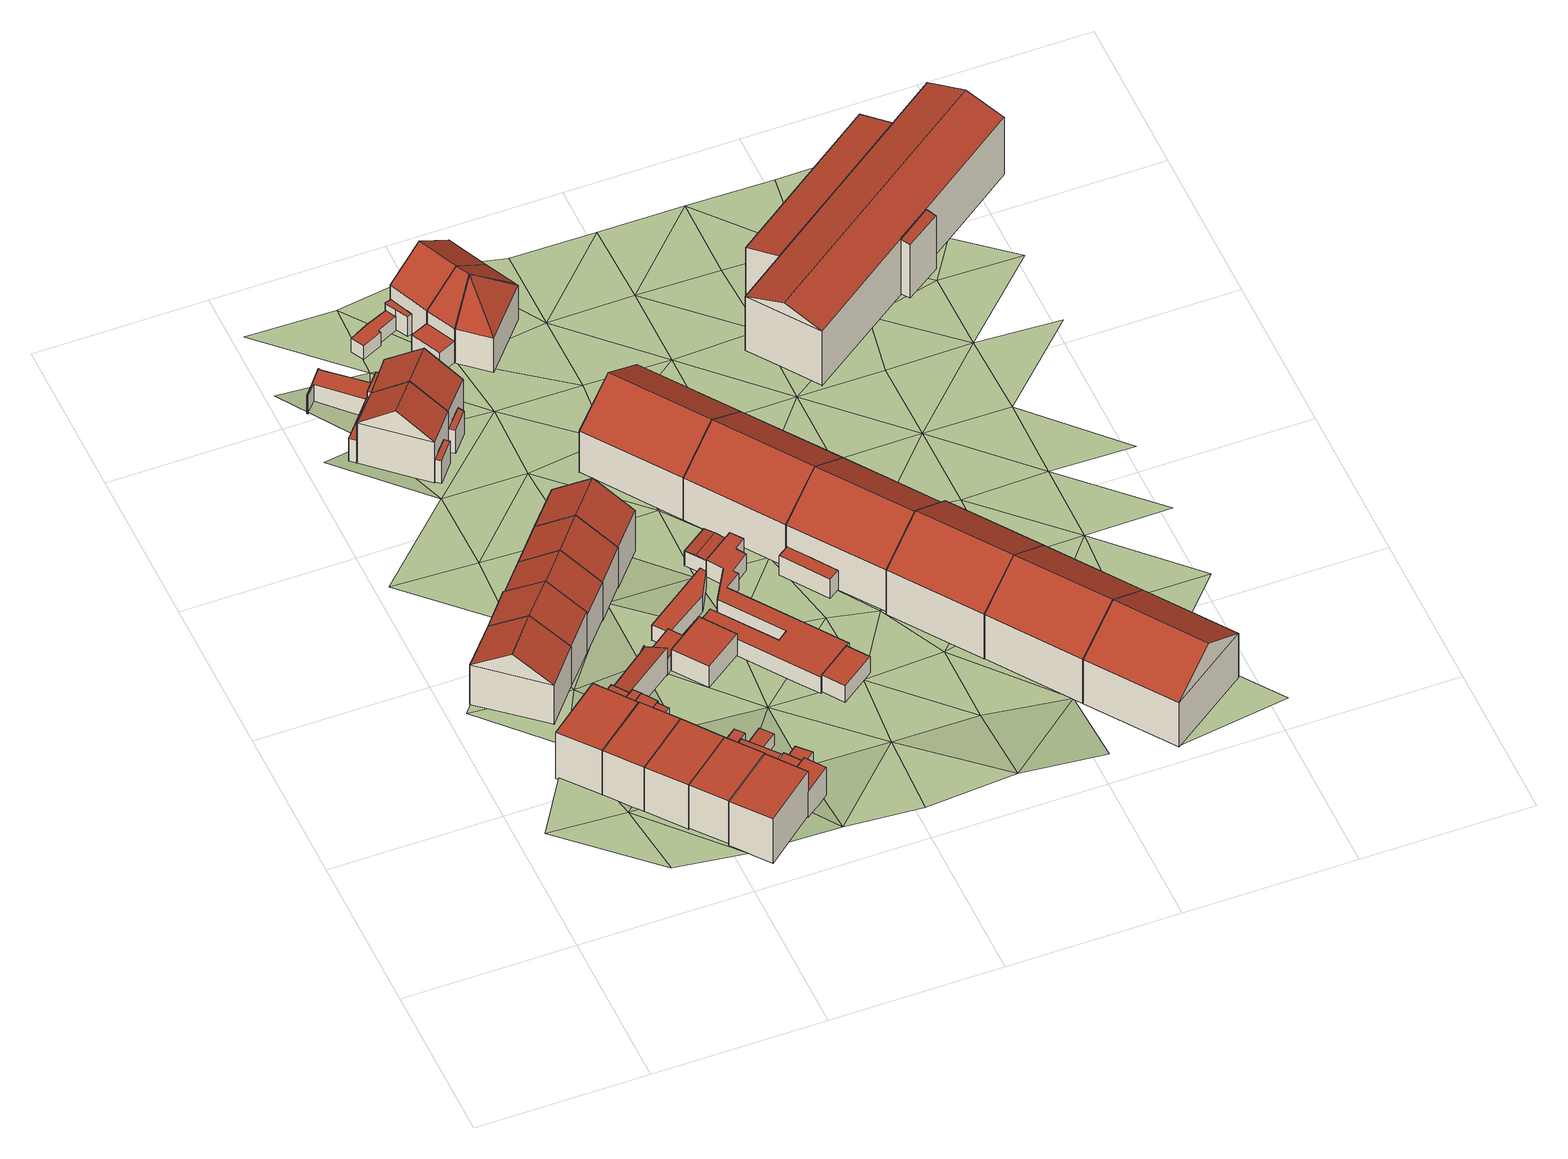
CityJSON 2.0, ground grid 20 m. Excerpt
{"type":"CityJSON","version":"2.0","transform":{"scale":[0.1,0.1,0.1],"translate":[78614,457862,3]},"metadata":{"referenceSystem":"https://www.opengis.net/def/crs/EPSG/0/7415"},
"CityObjects":{
"building1":{"type":"Building","attributes":{"roofType":"1030","RelativeEavesHeight":5.92,"RelativeRidgeHeight":9.2,"AbsoluteEavesHeight":12.06,"AbsoluteRidgeHeight":15.34,"validity":"0"},"geometry":[{"type":"Solid","lod":"2","boundaries":[[[[0,1,2,3]],[[1,4,5,2]],[[4,6,7,5]],[[6,0,3,7]],[[4,1,8]],[[0,6,9]],[[1,0,9,8]],[[6,4,8,9]],[[3,2,5,7]]]],"semantics":{"surfaces":[{"type":"WallSurface"},{"type":"RoofSurface","Direction":310.96,"Slope":54.62},{"type":"RoofSurface","Direction":130.84,"Slope":54.62},{"type":"GroundSurface"}],"values":[[0,0,0,0,0,0,1,2,3]]}}]},
"building2":{"type":"Building","attributes":{"validity":"0"},"children":["building2-1","building2-2"]},
"building2-1":{"type":"BuildingPart","attributes":{"roofType":"1000","RelativeEavesHeight":3.78,"RelativeRidgeHeight":3.78,"AbsoluteEavesHeight":9.48,"AbsoluteRidgeHeight":9.48,"validity":"0"},"parents":["building2"],"geometry":[{"type":"Solid","lod":"2","boundaries":[[[[10,11,12,13]],[[11,14,15,12]],[[14,16,17,15]],[[16,18,19,17]],[[18,10,13,19]],[[18,16,14,11,10]],[[13,12,15,17,19]]]],"semantics":{"surfaces":[{"type":"WallSurface"},{"type":"RoofSurface","Direction":0,"Slope":90},{"type":"GroundSurface"}],"values":[[0,0,0,0,0,1,2]]}}]},
"building2-2":{"type":"BuildingPart","attributes":{"roofType":"1000","RelativeEavesHeight":7.04,"RelativeRidgeHeight":7.04,"AbsoluteEavesHeight":13.1,"AbsoluteRidgeHeight":13.1,"validity":"0"},"parents":["building2"],"geometry":[{"type":"Solid","lod":"2","boundaries":[[[[20,21,22,23]],[[21,24,25,22]],[[24,26,27,25]],[[26,20,23,27]],[[26,24,21,20]],[[23,22,25,27]]]],"semantics":{"surfaces":[{"type":"WallSurface"},{"type":"RoofSurface","Direction":0,"Slope":90},{"type":"GroundSurface"}],"values":[[0,0,0,0,1,2]]}}]},
"building3":{"type":"Building","attributes":{"validity":"0"},"children":["building3-1","building3-2","building3-3","building3-4","building3-5","building3-6"]},
"building3-1":{"type":"BuildingPart","attributes":{"roofType":"1010","RelativeEavesHeight":3.67,"RelativeRidgeHeight":4.02,"AbsoluteEavesHeight":9.12,"AbsoluteRidgeHeight":9.48,"validity":"0"},"parents":["building3"],"geometry":[{"type":"Solid","lod":"2","boundaries":[[[[28,29,30,31]],[[29,32,33,30]],[[32,34,35,33]],[[34,28,31,35]],[[34,32,29,28]],[[31,30,33,35]]]],"semantics":{"surfaces":[{"type":"WallSurface"},{"type":"RoofSurface","Direction":323.45,"Slope":73.18},{"type":"GroundSurface"}],"values":[[0,0,0,0,1,2]]}}]},
"building3-2":{"type":"BuildingPart","attributes":{"roofType":"1000","RelativeEavesHeight":3.49,"RelativeRidgeHeight":3.49,"AbsoluteEavesHeight":9.48,"AbsoluteRidgeHeight":9.48,"validity":"0"},"parents":["building3"],"geometry":[{"type":"Solid","lod":"2","boundaries":[[[[32,36,37,38]],[[36,39,40,37]],[[39,41,42,40]],[[41,32,38,42]],[[41,39,36,32]],[[38,37,40,42]]]],"semantics":{"surfaces":[{"type":"WallSurface"},{"type":"RoofSurface","Direction":0,"Slope":90},{"type":"GroundSurface"}],"values":[[0,0,0,0,1,2]]}}]},
"building3-3":{"type":"BuildingPart","attributes":{"roofType":"1000","RelativeEavesHeight":7.04,"RelativeRidgeHeight":7.04,"AbsoluteEavesHeight":13.1,"AbsoluteRidgeHeight":13.1,"validity":"0"},"parents":["building3"],"geometry":[{"type":"Solid","lod":"2","boundaries":[[[[24,43,44,25]],[[43,45,46,44]],[[45,47,48,46]],[[47,24,25,48]],[[47,45,43,24]],[[25,44,46,48]]]],"semantics":{"surfaces":[{"type":"WallSurface"},{"type":"RoofSurface","Direction":0,"Slope":90},{"type":"GroundSurface"}],"values":[[0,0,0,0,1,2]]}}]},
"building3-4":{"type":"BuildingPart","attributes":{"roofType":"1000","RelativeEavesHeight":3.71,"RelativeRidgeHeight":3.71,"AbsoluteEavesHeight":9.48,"AbsoluteRidgeHeight":9.48,"validity":"0"},"parents":["building3"],"geometry":[{"type":"Solid","lod":"2","boundaries":[[[[49,50,51,52]],[[50,11,53,51]],[[11,54,55,53]],[[54,49,52,55]],[[54,11,50,49]],[[52,51,53,55]]]],"semantics":{"surfaces":[{"type":"WallSurface"},{"type":"RoofSurface","Direction":0,"Slope":90},{"type":"GroundSurface"}],"values":[[0,0,0,0,1,2]]}}]},
"building3-5":{"type":"BuildingPart","attributes":{"roofType":"1000","RelativeEavesHeight":3.58,"RelativeRidgeHeight":3.58,"AbsoluteEavesHeight":9.48,"AbsoluteRidgeHeight":9.48,"validity":"0"},"parents":["building3"],"geometry":[{"type":"Solid","lod":"2","boundaries":[[[[56,36,57,58]],[[36,59,60,57]],[[59,50,61,60]],[[50,56,58,61]],[[50,59,36,56]],[[58,57,60,61]]]],"semantics":{"surfaces":[{"type":"WallSurface"},{"type":"RoofSurface","Direction":0,"Slope":90},{"type":"GroundSurface"}],"values":[[0,0,0,0,1,2]]}}]},
"building3-6":{"type":"BuildingPart","attributes":{"roofType":"1000","RelativeEavesHeight":3.28,"RelativeRidgeHeight":3.28,"AbsoluteEavesHeight":8.76,"AbsoluteRidgeHeight":8.76,"validity":"0"},"parents":["building3"],"geometry":[{"type":"Solid","lod":"2","boundaries":[[[[62,63,64,65]],[[63,28,31,64]],[[28,62,65,31]],[[28,63,62]],[[65,64,31]]]],"semantics":{"surfaces":[{"type":"WallSurface"},{"type":"RoofSurface","Direction":0,"Slope":90},{"type":"GroundSurface"}],"values":[[0,0,0,1,2]]}}]},
"building4":{"type":"Building","attributes":{"validity":"0"},"children":["building4-1","building4-2"]},
"building4-1":{"type":"BuildingPart","attributes":{"roofType":"1030","RelativeEavesHeight":6.13,"RelativeRidgeHeight":9.4,"AbsoluteEavesHeight":12.06,"AbsoluteRidgeHeight":15.34,"validity":"0"},"parents":["building4"],"geometry":[{"type":"Solid","lod":"2","boundaries":[[[[66,4,67,68]],[[4,1,69,67]],[[1,70,71,69]],[[70,66,68,71]],[[1,4,8]],[[66,70,72]],[[4,66,72,8]],[[70,1,8,72]],[[68,67,69,71]]]],"semantics":{"surfaces":[{"type":"WallSurface"},{"type":"RoofSurface","Direction":130.84,"Slope":54.55},{"type":"RoofSurface","Direction":310.96,"Slope":54.55},{"type":"GroundSurface"}],"values":[[0,0,0,0,0,0,1,2,3]]}}]},
"building4-2":{"type":"BuildingPart","attributes":{"roofType":"1000","RelativeEavesHeight":3.44,"RelativeRidgeHeight":3.44,"AbsoluteEavesHeight":9.38,"AbsoluteRidgeHeight":9.38,"validity":"0"},"parents":["building4"],"geometry":[{"type":"Solid","lod":"2","boundaries":[[[[73,74,75,76]],[[74,77,78,75]],[[77,79,71,78]],[[79,73,76,71]],[[79,77,74,73]],[[76,75,78,71]]]],"semantics":{"surfaces":[{"type":"WallSurface"},{"type":"RoofSurface","Direction":0,"Slope":90},{"type":"GroundSurface"}],"values":[[0,0,0,0,1,2]]}}]},
"building5":{"type":"Building","attributes":{"validity":"0"},"children":["building5-1","building5-2"]},
"building5-1":{"type":"BuildingPart","attributes":{"roofType":"1000","RelativeEavesHeight":3.41,"RelativeRidgeHeight":3.41,"AbsoluteEavesHeight":9.47,"AbsoluteRidgeHeight":9.47,"validity":"0"},"parents":["building5"],"geometry":[{"type":"Solid","lod":"2","boundaries":[[[[80,81,23,82]],[[81,83,84,23]],[[83,85,86,84]],[[85,87,88,86]],[[87,89,90,88]],[[89,91,92,90]],[[91,93,94,92]],[[93,80,82,94]],[[93,91,89,87,85,83,81,80]],[[82,23,84,86,88,90,92,94]]]],"semantics":{"surfaces":[{"type":"WallSurface"},{"type":"RoofSurface","Direction":351.2,"Slope":90},{"type":"GroundSurface"}],"values":[[0,0,0,0,0,0,0,0,1,2]]}}]},
"building5-2":{"type":"BuildingPart","attributes":{"roofType":"1000","RelativeEavesHeight":6.89,"RelativeRidgeHeight":6.89,"AbsoluteEavesHeight":13.11,"AbsoluteRidgeHeight":13.11,"validity":"0"},"parents":["building5"],"geometry":[{"type":"Solid","lod":"2","boundaries":[[[[95,96,97,98]],[[96,21,99,97]],[[21,20,100,99]],[[20,95,98,100]],[[20,21,96,95]],[[98,97,99,100]]]],"semantics":{"surfaces":[{"type":"WallSurface"},{"type":"RoofSurface","Direction":288.08,"Slope":90},{"type":"GroundSurface"}],"values":[[0,0,0,0,1,2]]}}]},
"building6":{"type":"Building","attributes":{"validity":"0"},"children":["building6-1","building6-2","building6-3","building6-4","building6-5"]},
"building6-1":{"type":"BuildingPart","attributes":{"roofType":"1000","RelativeEavesHeight":3.43,"RelativeRidgeHeight":3.43,"AbsoluteEavesHeight":9.47,"AbsoluteRidgeHeight":9.47,"validity":"0"},"parents":["building6"],"geometry":[{"type":"Solid","lod":"2","boundaries":[[[[101,80,102,103]],[[80,104,105,102]],[[104,106,107,105]],[[106,101,103,107]],[[106,104,80,101]],[[103,102,105,107]]]],"semantics":{"surfaces":[{"type":"WallSurface"},{"type":"RoofSurface","Direction":0,"Slope":90},{"type":"GroundSurface"}],"values":[[0,0,0,0,1,2]]}}]},
"building6-2":{"type":"BuildingPart","attributes":{"roofType":"1000","RelativeEavesHeight":1.42,"RelativeRidgeHeight":1.42,"AbsoluteEavesHeight":7.54,"AbsoluteRidgeHeight":7.54,"validity":"0"},"parents":["building6"],"geometry":[{"type":"Solid","lod":"2","boundaries":[[[[108,109,110,111]],[[109,112,113,110]],[[112,114,115,113]],[[114,108,111,115]],[[114,112,109,108]],[[111,110,113,115]]]],"semantics":{"surfaces":[{"type":"WallSurface"},{"type":"RoofSurface","Direction":0,"Slope":90},{"type":"GroundSurface"}],"values":[[0,0,0,0,1,2]]}}]},
"building6-3":{"type":"BuildingPart","attributes":{"roofType":"1000","RelativeEavesHeight":1.16,"RelativeRidgeHeight":1.16,"AbsoluteEavesHeight":6.93,"AbsoluteRidgeHeight":6.93,"validity":"0"},"parents":["building6"],"geometry":[{"type":"Solid","lod":"2","boundaries":[[[[116,117,118,119]],[[117,120,121,118]],[[120,122,123,121]],[[122,116,119,123]],[[122,120,117,116]],[[119,118,121,123]]]],"semantics":{"surfaces":[{"type":"WallSurface"},{"type":"RoofSurface","Direction":0,"Slope":90},{"type":"GroundSurface"}],"values":[[0,0,0,0,1,2]]}}]},
"building6-4":{"type":"BuildingPart","attributes":{"roofType":"1000","RelativeEavesHeight":1.81,"RelativeRidgeHeight":1.81,"AbsoluteEavesHeight":7.54,"AbsoluteRidgeHeight":7.54,"validity":"0"},"parents":["building6"],"geometry":[{"type":"Solid","lod":"2","boundaries":[[[[109,124,125,126]],[[124,127,128,125]],[[127,129,130,128]],[[129,109,126,130]],[[129,127,124,109]],[[126,125,128,130]]]],"semantics":{"surfaces":[{"type":"WallSurface"},{"type":"RoofSurface","Direction":0,"Slope":90},{"type":"GroundSurface"}],"values":[[0,0,0,0,1,2]]}}]},
"building6-5":{"type":"BuildingPart","attributes":{"roofType":"1000","RelativeEavesHeight":6.47,"RelativeRidgeHeight":6.47,"AbsoluteEavesHeight":13.1,"AbsoluteRidgeHeight":13.1,"validity":"0"},"parents":["building6"],"geometry":[{"type":"Solid","lod":"2","boundaries":[[[[131,132,133,134]],[[132,96,135,133]],[[96,95,136,135]],[[95,131,134,136]],[[95,96,132,131]],[[134,133,135,136]]]],"semantics":{"surfaces":[{"type":"WallSurface"},{"type":"RoofSurface","Direction":0,"Slope":90},{"type":"GroundSurface"}],"values":[[0,0,0,0,1,2]]}}]},
"building7":{"type":"Building","attributes":{"roofType":"1030","RelativeEavesHeight":5.63,"RelativeRidgeHeight":8.99,"AbsoluteEavesHeight":11.38,"AbsoluteRidgeHeight":14.74,"validity":"0"},"geometry":[{"type":"Solid","lod":"2","boundaries":[[[[137,138,139,140]],[[138,141,142,139]],[[141,143,144,142]],[[143,137,140,144]],[[141,138,145]],[[137,143,146]],[[138,137,146,145]],[[143,141,145,146]],[[140,139,142,144]]]],"semantics":{"surfaces":[{"type":"WallSurface"},{"type":"RoofSurface","Direction":130.85,"Slope":54.13},{"type":"RoofSurface","Direction":310.99,"Slope":54.13},{"type":"GroundSurface"}],"values":[[0,0,0,0,0,0,1,2,3]]}}]},
"building8":{"type":"Building","attributes":{"validity":"0"},"children":["building8-1","building8-2","building8-3","building8-4"]},
"building8-1":{"type":"BuildingPart","attributes":{"roofType":"1000","RelativeEavesHeight":2.49,"RelativeRidgeHeight":2.49,"AbsoluteEavesHeight":7.95,"AbsoluteRidgeHeight":7.95,"validity":"0"},"parents":["building8"],"geometry":[{"type":"Solid","lod":"2","boundaries":[[[[147,148,149,150]],[[148,151,152,149]],[[151,153,154,152]],[[153,147,150,154]],[[153,151,148,147]],[[150,149,152,154]]]],"semantics":{"surfaces":[{"type":"WallSurface"},{"type":"RoofSurface","Direction":0,"Slope":90},{"type":"GroundSurface"}],"values":[[0,0,0,0,1,2]]}}]},
"building8-2":{"type":"BuildingPart","attributes":{"roofType":"1000","RelativeEavesHeight":4.17,"RelativeRidgeHeight":4.17,"AbsoluteEavesHeight":9.9,"AbsoluteRidgeHeight":9.9,"validity":"0"},"parents":["building8"],"geometry":[{"type":"Solid","lod":"2","boundaries":[[[[155,156,157,158]],[[156,159,160,157]],[[159,161,162,160]],[[161,155,158,162]],[[161,159,156,155]],[[158,157,160,162]]]],"semantics":{"surfaces":[{"type":"WallSurface"},{"type":"RoofSurface","Direction":0,"Slope":90},{"type":"GroundSurface"}],"values":[[0,0,0,0,1,2]]}}]},
"building8-3":{"type":"BuildingPart","attributes":{"roofType":"1000","RelativeEavesHeight":6.68,"RelativeRidgeHeight":6.68,"AbsoluteEavesHeight":13,"AbsoluteRidgeHeight":13,"validity":"0"},"parents":["building8"],"geometry":[{"type":"Solid","lod":"2","boundaries":[[[[163,164,165,166]],[[164,167,168,165]],[[167,169,170,168]],[[169,163,166,170]],[[169,167,164,163]],[[166,165,168,170]]]],"semantics":{"surfaces":[{"type":"WallSurface"},{"type":"RoofSurface","Direction":0,"Slope":90},{"type":"GroundSurface"}],"values":[[0,0,0,0,1,2]]}}]},
"building8-4":{"type":"BuildingPart","attributes":{"roofType":"1000","RelativeEavesHeight":3.5,"RelativeRidgeHeight":3.5,"AbsoluteEavesHeight":9.3,"AbsoluteRidgeHeight":9.3,"validity":"0"},"parents":["building8"],"geometry":[{"type":"Solid","lod":"2","boundaries":[[[[171,172,173,174]],[[172,175,176,173]],[[175,177,178,176]],[[177,171,174,178]],[[177,175,172,171]],[[174,173,176,178]]]],"semantics":{"surfaces":[{"type":"WallSurface"},{"type":"RoofSurface","Direction":0,"Slope":90},{"type":"GroundSurface"}],"values":[[0,0,0,0,1,2]]}}]},
"building9":{"type":"Building","attributes":{"validity":"0"},"children":["building9-1","building9-2","building9-3"]},
"building9-1":{"type":"BuildingPart","attributes":{"roofType":"1030","RelativeEavesHeight":6.17,"RelativeRidgeHeight":9.41,"AbsoluteEavesHeight":11.2,"AbsoluteRidgeHeight":14.45,"validity":"0"},"parents":["building9"],"geometry":[{"type":"Solid","lod":"2","boundaries":[[[[179,180,181,182]],[[180,183,184,181]],[[183,185,186,184]],[[185,179,182,186]],[[183,180,187]],[[179,185,188]],[[180,179,188,187]],[[185,183,187,188]],[[182,181,184,186]]]],"semantics":{"surfaces":[{"type":"WallSurface"},{"type":"RoofSurface","Direction":310.97,"Slope":52.82},{"type":"RoofSurface","Direction":130.8,"Slope":52.82},{"type":"GroundSurface"}],"values":[[0,0,0,0,0,0,1,2,3]]}}]},
"building9-2":{"type":"BuildingPart","attributes":{"roofType":"1000","RelativeEavesHeight":3.38,"RelativeRidgeHeight":3.38,"AbsoluteEavesHeight":8.6,"AbsoluteRidgeHeight":8.6,"validity":"0"},"parents":["building9"],"geometry":[{"type":"Solid","lod":"2","boundaries":[[[[189,190,191,192]],[[190,193,194,191]],[[193,195,196,194]],[[195,189,192,196]],[[195,193,190,189]],[[192,191,194,196]]]],"semantics":{"surfaces":[{"type":"WallSurface"},{"type":"RoofSurface","Direction":0,"Slope":90},{"type":"GroundSurface"}],"values":[[0,0,0,0,1,2]]}}]},
"building9-3":{"type":"BuildingPart","attributes":{"roofType":"1000","RelativeEavesHeight":3.44,"RelativeRidgeHeight":3.44,"AbsoluteEavesHeight":8.48,"AbsoluteRidgeHeight":8.48,"validity":"0"},"parents":["building9"],"geometry":[{"type":"Solid","lod":"2","boundaries":[[[[197,198,199,182]],[[198,200,201,199]],[[200,202,181,201]],[[202,197,182,181]],[[202,200,198,197]],[[182,199,201,181]]]],"semantics":{"surfaces":[{"type":"WallSurface"},{"type":"RoofSurface","Direction":0,"Slope":90},{"type":"GroundSurface"}],"values":[[0,0,0,0,1,2]]}}]},
"building10":{"type":"Building","attributes":{"roofType":"1030","RelativeEavesHeight":5.88,"RelativeRidgeHeight":9.24,"AbsoluteEavesHeight":11.38,"AbsoluteRidgeHeight":14.74,"validity":"0"},"geometry":[{"type":"Solid","lod":"2","boundaries":[[[[143,203,204,205]],[[203,206,207,204]],[[206,137,208,207]],[[137,143,205,208]],[[206,203,209]],[[143,137,146]],[[203,143,146,209]],[[137,206,209,146]],[[205,204,207,208]]]],"semantics":{"surfaces":[{"type":"WallSurface"},{"type":"RoofSurface","Direction":310.99,"Slope":54.06},{"type":"RoofSurface","Direction":130.84,"Slope":54.06},{"type":"GroundSurface"}],"values":[[0,0,0,0,0,0,1,2,3]]}}]},
"building11":{"type":"Building","attributes":{"validity":"0"},"children":["building11-1","building11-2","building11-3","building11-4","building11-5"]},
"building11-1":{"type":"BuildingPart","attributes":{"roofType":"1000","RelativeEavesHeight":3.51,"RelativeRidgeHeight":3.51,"AbsoluteEavesHeight":8.48,"AbsoluteRidgeHeight":8.48,"validity":"0"},"parents":["building11"],"geometry":[{"type":"Solid","lod":"2","boundaries":[[[[210,202,181,211]],[[202,200,201,181]],[[200,212,213,201]],[[212,210,211,213]],[[212,200,202,210]],[[211,181,201,213]]]],"semantics":{"surfaces":[{"type":"WallSurface"},{"type":"RoofSurface","Direction":0,"Slope":90},{"type":"GroundSurface"}],"values":[[0,0,0,0,1,2]]}}]},
"building11-2":{"type":"BuildingPart","attributes":{"roofType":"1030","RelativeEavesHeight":6.36,"RelativeRidgeHeight":9.61,"AbsoluteEavesHeight":11.2,"AbsoluteRidgeHeight":14.45,"validity":"0"},"parents":["building11"],"geometry":[{"type":"Solid","lod":"2","boundaries":[[[[214,183,215,216]],[[183,180,217,215]],[[180,218,219,217]],[[218,214,216,219]],[[180,183,187]],[[214,218,220]],[[183,214,220,187]],[[218,180,187,220]],[[216,215,217,219]]]],"semantics":{"surfaces":[{"type":"WallSurface"},{"type":"RoofSurface","Direction":130.51,"Slope":52.95},{"type":"RoofSurface","Direction":309.54,"Slope":52.94},{"type":"GroundSurface"}],"values":[[0,0,0,0,0,0,1,2,3]]}}]},
"building11-3":{"type":"BuildingPart","attributes":{"roofType":"1000","RelativeEavesHeight":4.44,"RelativeRidgeHeight":4.44,"AbsoluteEavesHeight":9.28,"AbsoluteRidgeHeight":9.28,"validity":"0"},"parents":["building11"],"geometry":[{"type":"Solid","lod":"2","boundaries":[[[[221,222,223,224]],[[222,225,226,223]],[[225,227,228,226]],[[227,221,224,228]],[[227,225,222,221]],[[224,223,226,228]]]],"semantics":{"surfaces":[{"type":"WallSurface"},{"type":"RoofSurface","Direction":0,"Slope":90},{"type":"GroundSurface"}],"values":[[0,0,0,0,1,2]]}}]},
"building11-4":{"type":"BuildingPart","attributes":{"roofType":"1000","RelativeEavesHeight":3.54,"RelativeRidgeHeight":3.54,"AbsoluteEavesHeight":8.6,"AbsoluteRidgeHeight":8.6,"validity":"0"},"parents":["building11"],"geometry":[{"type":"Solid","lod":"2","boundaries":[[[[229,230,231,232]],[[230,233,234,231]],[[233,235,236,234]],[[235,229,232,236]],[[235,233,230,229]],[[232,231,234,236]]]],"semantics":{"surfaces":[{"type":"WallSurface"},{"type":"RoofSurface","Direction":0,"Slope":90},{"type":"GroundSurface"}],"values":[[0,0,0,0,1,2]]}}]},
"building11-5":{"type":"BuildingPart","attributes":{"roofType":"1000","RelativeEavesHeight":2.7,"RelativeRidgeHeight":2.7,"AbsoluteEavesHeight":7.54,"AbsoluteRidgeHeight":7.54,"validity":"0"},"parents":["building11"],"geometry":[{"type":"Solid","lod":"2","boundaries":[[[[237,238,239,240]],[[238,241,242,239]],[[241,243,244,242]],[[243,245,224,244]],[[245,246,247,224]],[[246,248,249,247]],[[248,250,251,249]],[[250,237,240,251]],[[250,248,246,245,243,241,238,237]],[[240,239,242,244,224,247,249,251]]]],"semantics":{"surfaces":[{"type":"WallSurface"},{"type":"RoofSurface","Direction":0,"Slope":90},{"type":"GroundSurface"}],"values":[[0,0,0,0,0,0,0,0,1,2]]}}]},
"building12":{"type":"Building","attributes":{"roofType":"1000","RelativeEavesHeight":2.36,"RelativeRidgeHeight":2.36,"AbsoluteEavesHeight":7.69,"AbsoluteRidgeHeight":7.69,"validity":"0"},"geometry":[{"type":"Solid","lod":"2","boundaries":[[[[252,253,254,255]],[[253,256,257,254]],[[256,258,259,257]],[[258,260,261,259]],[[260,252,255,261]],[[260,258,256,253,252]],[[255,254,257,259,261]]]],"semantics":{"surfaces":[{"type":"WallSurface"},{"type":"RoofSurface","Direction":0,"Slope":90},{"type":"GroundSurface"}],"values":[[0,0,0,0,0,1,2]]}}]},
"building13":{"type":"Building","attributes":{"roofType":"1030","RelativeEavesHeight":6.15,"RelativeRidgeHeight":9.51,"AbsoluteEavesHeight":11.38,"AbsoluteRidgeHeight":14.74,"validity":"0"},"geometry":[{"type":"Solid","lod":"2","boundaries":[[[[262,206,263,264]],[[206,203,265,263]],[[203,266,267,265]],[[266,262,264,267]],[[203,206,209]],[[262,266,268]],[[206,262,268,209]],[[266,203,209,268]],[[264,263,265,267]]]],"semantics":{"surfaces":[{"type":"WallSurface"},{"type":"RoofSurface","Direction":130.85,"Slope":53.98},{"type":"RoofSurface","Direction":310.99,"Slope":53.98},{"type":"GroundSurface"}],"values":[[0,0,0,0,0,0,1,2,3]]}}]},
"building14":{"type":"Building","attributes":{"roofType":"1000","RelativeEavesHeight":3.14,"RelativeRidgeHeight":3.14,"AbsoluteEavesHeight":8.35,"AbsoluteRidgeHeight":8.35,"validity":"0"},"geometry":[{"type":"Solid","lod":"2","boundaries":[[[[269,270,271,272]],[[270,273,274,271]],[[273,275,276,274]],[[275,269,272,276]],[[275,273,270,269]],[[272,271,274,276]]]],"semantics":{"surfaces":[{"type":"WallSurface"},{"type":"RoofSurface","Direction":0,"Slope":90},{"type":"GroundSurface"}],"values":[[0,0,0,0,1,2]]}}]},
"building15":{"type":"Building","attributes":{"roofType":"1000","RelativeEavesHeight":2.41,"RelativeRidgeHeight":2.41,"AbsoluteEavesHeight":7.54,"AbsoluteRidgeHeight":7.54,"validity":"0"},"geometry":[{"type":"Solid","lod":"2","boundaries":[[[[277,278,279,280]],[[278,281,282,279]],[[281,283,284,282]],[[283,285,286,284]],[[285,287,288,286]],[[287,289,290,288]],[[289,277,280,290]],[[289,287,285,283,281,278,277]],[[280,279,282,284,286,288,290]]]],"semantics":{"surfaces":[{"type":"WallSurface"},{"type":"RoofSurface","Direction":0,"Slope":90},{"type":"GroundSurface"}],"values":[[0,0,0,0,0,0,0,1,2]]}}]},
"building16":{"type":"Building","attributes":{"roofType":"1000","RelativeEavesHeight":2.49,"RelativeRidgeHeight":2.49,"AbsoluteEavesHeight":7.48,"AbsoluteRidgeHeight":7.48,"validity":"0"},"geometry":[{"type":"Solid","lod":"2","boundaries":[[[[291,292,293,294]],[[292,295,296,293]],[[295,297,298,296]],[[297,299,300,298]],[[299,301,302,300]],[[301,303,304,302]],[[303,305,306,304]],[[305,307,308,306]],[[307,309,310,308]],[[309,311,312,310]],[[311,313,314,312]],[[313,315,316,314]],[[315,317,318,316]],[[317,319,320,318]],[[319,321,322,320]],[[321,291,294,322]],[[321,319,317,315,313,311,309,307,305,303,301,299,297,295,292,291]],[[294,293,296,298,300,302,304,306,308,310,312,314,316,318,320,322]]]],"semantics":{"surfaces":[{"type":"WallSurface"},{"type":"RoofSurface","Direction":0,"Slope":90},{"type":"GroundSurface"}],"values":[[0,0,0,0,0,0,0,0,0,0,0,0,0,0,0,0,1,2]]}}]},
"building17":{"type":"Building","attributes":{"validity":"0"},"children":["building17-1","building17-2","building17-3"]},
"building17-1":{"type":"BuildingPart","attributes":{"roofType":"1030","RelativeEavesHeight":5.31,"RelativeRidgeHeight":8.57,"AbsoluteEavesHeight":9.84,"AbsoluteRidgeHeight":13.11,"validity":"0"},"parents":["building17"],"geometry":[{"type":"Solid","lod":"2","boundaries":[[[[323,324,325,326]],[[324,327,328,325]],[[327,329,330,328]],[[329,323,326,330]],[[327,324,331]],[[323,329,332]],[[324,323,332,331]],[[329,327,331,332]],[[326,325,328,330]]]],"semantics":{"surfaces":[{"type":"WallSurface"},{"type":"RoofSurface","Direction":246.25,"Slope":53.92},{"type":"RoofSurface","Direction":65.11,"Slope":54.11},{"type":"GroundSurface"}],"values":[[0,0,0,0,0,0,1,2,3]]}}]},
"building17-2":{"type":"BuildingPart","attributes":{"roofType":"1000","RelativeEavesHeight":3.06,"RelativeRidgeHeight":3.06,"AbsoluteEavesHeight":7.72,"AbsoluteRidgeHeight":7.72,"validity":"0"},"parents":["building17"],"geometry":[{"type":"Solid","lod":"2","boundaries":[[[[333,334,335,336]],[[334,337,338,335]],[[337,339,340,338]],[[339,341,342,340]],[[341,343,344,342]],[[343,333,336,344]],[[343,341,339,337,334,333]],[[336,335,338,340,342,344]]]],"semantics":{"surfaces":[{"type":"WallSurface"},{"type":"RoofSurface","Direction":0,"Slope":90},{"type":"GroundSurface"}],"values":[[0,0,0,0,0,0,1,2]]}}]},
"building17-3":{"type":"BuildingPart","attributes":{"roofType":"1000","RelativeEavesHeight":2.07,"RelativeRidgeHeight":2.07,"AbsoluteEavesHeight":6.72,"AbsoluteRidgeHeight":6.72,"validity":"0"},"parents":["building17"],"geometry":[{"type":"Solid","lod":"2","boundaries":[[[[345,346,347,348]],[[346,349,350,347]],[[349,351,352,350]],[[351,353,354,352]],[[353,355,356,354]],[[355,357,358,356]],[[357,345,348,358]],[[357,355,353,351,349,346,345]],[[348,347,350,352,354,356,358]]]],"semantics":{"surfaces":[{"type":"WallSurface"},{"type":"RoofSurface","Direction":0,"Slope":90},{"type":"GroundSurface"}],"values":[[0,0,0,0,0,0,0,1,2]]}}]},
"building18":{"type":"Building","attributes":{"roofType":"1030","RelativeEavesHeight":2.22,"RelativeRidgeHeight":2.37,"AbsoluteEavesHeight":7.24,"AbsoluteRidgeHeight":7.39,"validity":"0"},"geometry":[{"type":"Solid","lod":"2","boundaries":[[[[359,360,361,362]],[[360,363,364,361]],[[363,365,366,364]],[[365,359,362,366]],[[363,360,367]],[[359,365,368]],[[360,359,368,367]],[[365,363,367,368]],[[362,361,364,366]]]],"semantics":{"surfaces":[{"type":"WallSurface"},{"type":"RoofSurface","Direction":324.44,"Slope":83.66},{"type":"RoofSurface","Direction":144.75,"Slope":83.65},{"type":"GroundSurface"}],"values":[[0,0,0,0,0,0,1,2,3]]}}]},
"building19":{"type":"Building","attributes":{"roofType":"1000","RelativeEavesHeight":2.54,"RelativeRidgeHeight":2.54,"AbsoluteEavesHeight":7.74,"AbsoluteRidgeHeight":7.74,"validity":"0"},"geometry":[{"type":"Solid","lod":"2","boundaries":[[[[369,370,371,372]],[[370,373,374,371]],[[373,375,376,374]],[[375,369,372,376]],[[375,373,370,369]],[[372,371,374,376]]]],"semantics":{"surfaces":[{"type":"WallSurface"},{"type":"RoofSurface","Direction":0,"Slope":90},{"type":"GroundSurface"}],"values":[[0,0,0,0,1,2]]}}]},
"building20":{"type":"Building","attributes":{"validity":"0"},"children":["building20-1","building20-2","building20-3"]},
"building20-1":{"type":"BuildingPart","attributes":{"roofType":"1130","RelativeEavesHeight":5.28,"RelativeRidgeHeight":8.55,"AbsoluteEavesHeight":9.84,"AbsoluteRidgeHeight":13.11,"validity":"0"},"parents":["building20"],"geometry":[{"type":"Solid","lod":"2","boundaries":[[[[329,377,378,379]],[[377,380,381,378]],[[380,323,382,381]],[[323,329,379,382]],[[380,377,383]],[[329,323,332]],[[377,329,332,383]],[[323,380,383,332]],[[379,378,381,382]]]],"semantics":{"surfaces":[{"type":"WallSurface"},{"type":"RoofSurface","Direction":156.8,"Slope":33.51},{"type":"RoofSurface","Direction":64.64,"Slope":54.31},{"type":"RoofSurface","Direction":244.39,"Slope":54.31},{"type":"GroundSurface"}],"values":[[0,0,0,0,1,0,2,3,4]]}}]},
"building20-2":{"type":"BuildingPart","attributes":{"roofType":"1000","RelativeEavesHeight":3.1,"RelativeRidgeHeight":3.1,"AbsoluteEavesHeight":7.85,"AbsoluteRidgeHeight":7.85,"validity":"0"},"parents":["building20"],"geometry":[{"type":"Solid","lod":"2","boundaries":[[[[384,385,386,387]],[[385,388,389,386]],[[388,390,391,389]],[[390,384,387,391]],[[390,388,385,384]],[[387,386,389,391]]]],"semantics":{"surfaces":[{"type":"WallSurface"},{"type":"RoofSurface","Direction":0,"Slope":90},{"type":"GroundSurface"}],"values":[[0,0,0,0,1,2]]}}]},
"building20-3":{"type":"BuildingPart","attributes":{"roofType":"1120","RelativeEavesHeight":5.26,"RelativeRidgeHeight":8.52,"AbsoluteEavesHeight":9.84,"AbsoluteRidgeHeight":13.11,"validity":"0"},"parents":["building20"],"geometry":[{"type":"Solid","lod":"2","boundaries":[[[[392,380,381,393]],[[380,377,378,381]],[[377,394,395,378]],[[394,392,393,395]],[[380,392,383]],[[377,380,383]],[[394,377,383]],[[392,394,383]],[[393,381,378,395]]]],"semantics":{"surfaces":[{"type":"WallSurface"},{"type":"RoofSurface","Direction":220.64,"Slope":56.6},{"type":"RoofSurface","Direction":336.8,"Slope":-33.51},{"type":"RoofSurface","Direction":64.78,"Slope":54.32},{"type":"RoofSurface","Direction":131.02,"Slope":52.85},{"type":"GroundSurface"}],"values":[[0,0,0,0,1,2,3,4,5]]}}]},
"building21":{"type":"Building","attributes":{"validity":"0"},"children":["building21-1","building21-2"]},
"building21-1":{"type":"BuildingPart","attributes":{"roofType":"1030","RelativeEavesHeight":6.39,"RelativeRidgeHeight":10.15,"AbsoluteEavesHeight":11.1,"AbsoluteRidgeHeight":14.87,"validity":"0"},"parents":["building21"],"geometry":[{"type":"Solid","lod":"2","boundaries":[[[[396,397,398,399]],[[397,400,401,398]],[[400,402,403,401]],[[402,396,399,403]],[[400,397,404]],[[396,402,405]],[[397,396,405,404]],[[402,400,404,405]],[[399,398,401,403]]]],"semantics":{"surfaces":[{"type":"WallSurface"},{"type":"RoofSurface","Direction":234.57,"Slope":56.31},{"type":"RoofSurface","Direction":54.52,"Slope":56.31},{"type":"GroundSurface"}],"values":[[0,0,0,0,0,0,1,2,3]]}}]},
"building21-2":{"type":"BuildingPart","attributes":{"roofType":"1000","RelativeEavesHeight":5.54,"RelativeRidgeHeight":5.54,"AbsoluteEavesHeight":10.4,"AbsoluteRidgeHeight":10.4,"validity":"0"},"parents":["building21"],"geometry":[{"type":"Solid","lod":"2","boundaries":[[[[406,407,408,409]],[[407,410,411,408]],[[410,412,413,411]],[[412,414,415,413]],[[414,416,417,415]],[[416,406,409,417]],[[416,414,412,410,407,406]],[[409,408,411,413,415,417]]]],"semantics":{"surfaces":[{"type":"WallSurface"},{"type":"RoofSurface","Direction":320.27,"Slope":90},{"type":"GroundSurface"}],"values":[[0,0,0,0,0,0,1,2]]}}]},
"building22":{"type":"Building","attributes":{"roofType":"1030","RelativeEavesHeight":6.39,"RelativeRidgeHeight":10.15,"AbsoluteEavesHeight":11.1,"AbsoluteRidgeHeight":14.87,"validity":"0"},"geometry":[{"type":"Solid","lod":"2","boundaries":[[[[418,396,399,419]],[[396,402,403,399]],[[402,420,421,403]],[[420,418,419,421]],[[402,396,405]],[[418,420,422]],[[396,418,422,405]],[[420,402,405,422]],[[419,399,403,421]]]],"semantics":{"surfaces":[{"type":"WallSurface"},{"type":"RoofSurface","Direction":234.56,"Slope":56.36},{"type":"RoofSurface","Direction":54.51,"Slope":56.36},{"type":"GroundSurface"}],"values":[[0,0,0,0,0,0,1,2,3]]}}]},
"building23":{"type":"Building","attributes":{"validity":"0"},"children":["building23-1","building23-2"]},
"building23-1":{"type":"BuildingPart","attributes":{"roofType":"1030","RelativeEavesHeight":6.36,"RelativeRidgeHeight":10.13,"AbsoluteEavesHeight":11.1,"AbsoluteRidgeHeight":14.87,"validity":"0"},"parents":["building23"],"geometry":[{"type":"Solid","lod":"2","boundaries":[[[[423,418,419,424]],[[418,420,421,419]],[[420,425,426,421]],[[425,423,424,426]],[[420,418,422]],[[423,425,427]],[[418,423,427,422]],[[425,420,422,427]],[[424,419,421,426]]]],"semantics":{"surfaces":[{"type":"WallSurface"},{"type":"RoofSurface","Direction":234.56,"Slope":56.41},{"type":"RoofSurface","Direction":54.51,"Slope":56.41},{"type":"GroundSurface"}],"values":[[0,0,0,0,0,0,1,2,3]]}}]},
"building23-2":{"type":"BuildingPart","attributes":{"roofType":"1010","RelativeEavesHeight":2.92,"RelativeRidgeHeight":2.92,"AbsoluteEavesHeight":7.9,"AbsoluteRidgeHeight":7.9,"validity":"0"},"parents":["building23"],"geometry":[{"type":"Solid","lod":"2","boundaries":[[[[428,429,430,431]],[[429,432,433,430]],[[432,434,435,433]],[[434,428,431,435]],[[434,432,429,428]],[[431,430,433,435]]]],"semantics":{"surfaces":[{"type":"WallSurface"},{"type":"RoofSurface","Direction":68.95,"Slope":90},{"type":"GroundSurface"}],"values":[[0,0,0,0,1,2]]}}]},
"building24":{"type":"Building","attributes":{"roofType":"1030","RelativeEavesHeight":6.83,"RelativeRidgeHeight":10.59,"AbsoluteEavesHeight":11.6,"AbsoluteRidgeHeight":15.37,"validity":"0"},"geometry":[{"type":"Solid","lod":"2","boundaries":[[[[436,437,438,439]],[[437,440,441,438]],[[440,442,443,441]],[[442,436,439,443]],[[440,437,444]],[[436,442,445]],[[437,436,445,444]],[[442,440,444,445]],[[439,438,441,443]]]],"semantics":{"surfaces":[{"type":"WallSurface"},{"type":"RoofSurface","Direction":234.5,"Slope":57.25},{"type":"RoofSurface","Direction":54.49,"Slope":57.25},{"type":"GroundSurface"}],"values":[[0,0,0,0,0,0,1,2,3]]}}]},
"building25":{"type":"Building","attributes":{"roofType":"1030","RelativeEavesHeight":6.73,"RelativeRidgeHeight":10.5,"AbsoluteEavesHeight":11.6,"AbsoluteRidgeHeight":15.37,"validity":"0"},"geometry":[{"type":"Solid","lod":"2","boundaries":[[[[446,436,447,448]],[[436,442,449,447]],[[442,450,451,449]],[[450,446,448,451]],[[442,436,445]],[[446,450,452]],[[436,446,452,445]],[[450,442,445,452]],[[448,447,449,451]]]],"semantics":{"surfaces":[{"type":"WallSurface"},{"type":"RoofSurface","Direction":234.5,"Slope":57.26},{"type":"RoofSurface","Direction":54.49,"Slope":57.26},{"type":"GroundSurface"}],"values":[[0,0,0,0,0,0,1,2,3]]}}]},
"building26":{"type":"Building","attributes":{"roofType":"1030","RelativeEavesHeight":6.69,"RelativeRidgeHeight":10.45,"AbsoluteEavesHeight":11.6,"AbsoluteRidgeHeight":15.37,"validity":"0"},"geometry":[{"type":"Solid","lod":"2","boundaries":[[[[453,446,448,454]],[[446,450,451,448]],[[450,455,456,451]],[[455,453,454,456]],[[450,446,452]],[[453,455,457]],[[446,453,457,452]],[[455,450,452,457]],[[454,448,451,456]]]],"semantics":{"surfaces":[{"type":"WallSurface"},{"type":"RoofSurface","Direction":234.5,"Slope":57.27},{"type":"RoofSurface","Direction":54.49,"Slope":57.27},{"type":"GroundSurface"}],"values":[[0,0,0,0,0,0,1,2,3]]}}]},
"building27":{"type":"Building","attributes":{"validity":"0"},"children":["building27-1","building27-2","building27-3"]},
"building27-1":{"type":"BuildingPart","attributes":{"roofType":"1010","RelativeEavesHeight":8,"RelativeRidgeHeight":8.5,"AbsoluteEavesHeight":12.12,"AbsoluteRidgeHeight":12.62,"validity":"0"},"parents":["building27"],"geometry":[{"type":"Solid","lod":"2","boundaries":[[[[458,459,460,461]],[[459,462,463,460]],[[462,464,465,463]],[[464,458,461,465]],[[464,462,459,458]],[[461,460,463,465]]]],"semantics":{"surfaces":[{"type":"WallSurface"},{"type":"RoofSurface","Direction":324.44,"Slope":76.41},{"type":"GroundSurface"}],"values":[[0,0,0,0,1,2]]}}]},
"building27-2":{"type":"BuildingPart","attributes":{"roofType":"1030","RelativeEavesHeight":8.72,"RelativeRidgeHeight":10.28,"AbsoluteEavesHeight":12.62,"AbsoluteRidgeHeight":14.18,"validity":"0"},"parents":["building27"],"geometry":[{"type":"Solid","lod":"2","boundaries":[[[[466,467,468,469]],[[467,470,471,468]],[[470,472,473,471]],[[472,466,469,473]],[[470,467,474]],[[466,472,475]],[[467,466,475,474]],[[472,470,474,475]],[[469,468,471,473]]]],"semantics":{"surfaces":[{"type":"WallSurface"},{"type":"RoofSurface","Direction":324.45,"Slope":71.7},{"type":"RoofSurface","Direction":144.44,"Slope":71.7},{"type":"GroundSurface"}],"values":[[0,0,0,0,0,0,1,2,3]]}}]},
"building27-3":{"type":"BuildingPart","attributes":{"roofType":"1010","RelativeEavesHeight":8.2,"RelativeRidgeHeight":8.3,"AbsoluteEavesHeight":12.52,"AbsoluteRidgeHeight":12.62,"validity":"0"},"parents":["building27"],"geometry":[{"type":"Solid","lod":"2","boundaries":[[[[476,477,478,479]],[[477,480,481,478]],[[480,482,483,481]],[[482,476,479,483]],[[482,480,477,476]],[[479,478,481,483]]]],"semantics":{"surfaces":[{"type":"WallSurface"},{"type":"RoofSurface","Direction":144.4,"Slope":80.75},{"type":"GroundSurface"}],"values":[[0,0,0,0,1,2]]}}]},
"terrain1":{"type":"TINRelief","attributes":{"validity":"0"},"geometry":[{"type":"CompositeSurface","lod":"2","boundaries":[[[484,485,486]],[[484,486,487]],[[488,487,489]],[[486,485,490]],[[488,489,491]],[[487,486,492]],[[486,490,493]],[[489,487,492]],[[494,491,495]],[[486,493,492]],[[494,495,496]],[[491,489,497]],[[489,492,498]],[[493,490,499]],[[500,496,501]],[[489,498,497]],[[495,491,502]],[[503,501,504]],[[492,493,505]],[[491,497,502]],[[493,499,506]],[[496,495,507]],[[498,492,505]],[[493,506,505]],[[501,496,508]],[[495,502,507]],[[509,504,510]],[[497,498,511]],[[504,501,508]],[[498,505,511]],[[506,499,512]],[[496,507,508]],[[502,497,513]],[[505,506,512]],[[499,514,512]],[[497,511,513]],[[510,504,515]],[[504,508,515]],[[507,502,516]],[[502,513,516]],[[505,512,517]],[[511,505,518]],[[508,507,519]],[[510,515,520]],[[507,516,519]],[[505,517,518]],[[512,514,521]],[[513,511,522]],[[515,508,523]],[[516,513,522]],[[511,518,522]],[[508,519,523]],[[517,512,524]],[[512,521,524]],[[520,515,525]],[[515,523,525]],[[518,517,526]],[[519,516,527]],[[522,518,526]],[[516,522,528]],[[517,524,529]],[[517,529,526]],[[523,519,530]],[[520,525,531]],[[516,528,527]],[[524,521,532]],[[525,523,530]],[[519,527,530]],[[522,526,533]],[[529,524,532]],[[521,534,532]],[[528,522,535]],[[531,525,536]],[[522,533,535]],[[525,530,537]],[[526,529,538]],[[525,537,536]],[[527,528,539]],[[530,527,539]],[[533,526,538]],[[529,532,540]],[[528,535,539]],[[529,540,538]],[[537,530,541]],[[530,539,541]],[[535,533,542]],[[533,538,543]],[[532,544,545]],[[536,537,546]],[[539,535,542]],[[537,541,547]],[[532,548,540]],[[533,543,542]],[[532,545,548]],[[537,547,546]],[[538,540,549]],[[543,538,549]],[[541,539,550]],[[539,542,551]],[[545,544,552]],[[540,548,549]],[[547,541,553]],[[539,551,550]],[[542,543,554]],[[543,549,554]],[[546,547,553]],[[541,550,553]],[[548,545,555]],[[549,548,555]],[[551,542,556]],[[542,554,557]],[[546,553,558]],[[550,551,556]],[[542,557,556]],[[554,549,559]],[[553,550,560]],[[557,554,561]],[[550,556,560]],[[558,553,562]],[[553,560,563]],[[556,557,564]],[[553,563,562]],[[560,556,565]],[[563,560,565]],[[562,563,566]]]}]}
},
"vertices":[
[21,342,91],[60,386,91],[60,386,31],[21,342,31],[129,326,91],[129,326,31],[91,281,91],[91,281,31],[94,356,123],[56,311,123],
[160,217,65],[192,242,65],[192,242,27],[160,217,27],[190,240,65],[190,240,27],[199,228,65],[199,228,27],[169,205,65],[169,205,27],
[191,178,101],[129,128,101],[129,128,31],[191,178,31],[98,167,101],[98,167,31],[160,217,101],[160,217,31],
[212,325,58],[230,308,65],[230,308,25],[212,325,25],[169,264,65],[169,264,25],[156,282,58],[156,282,25],
[158,256,65],[158,256,30],[169,264,30],[145,274,65],[145,274,30],[156,282,65],[156,282,30],
[63,210,101],[63,210,31],[126,260,101],[126,260,31],[160,216,101],[160,216,31],
[147,233,65],[180,259,65],[180,259,28],[147,233,28],[192,242,28],[160,216,65],[160,216,28],
[165,247,65],[158,256,29],[165,247,29],[174,267,65],[174,267,29],[180,259,29],
[202,317,58],[211,327,58],[211,327,25],[202,317,25],
[163,365,91],[129,326,29],[163,365,29],[60,386,29],[94,426,91],[94,426,29],[129,395,123],
[92,423,64],[91,424,64],[91,424,29],[92,423,29],[93,426,64],[93,426,29],[94,426,64],
[223,136,65],[191,178,65],[223,136,31],[211,192,65],[211,192,31],[235,163,65],[235,163,31],[250,174,65],[250,174,31],[252,172,65],[252,172,31],[257,166,65],[257,166,31],[258,164,65],[258,164,31],
[223,136,101],[162,87,101],[162,87,32],[223,136,32],[129,128,32],[191,178,32],
[253,99,65],[223,136,30],[253,99,30],[251,159,65],[251,159,30],[282,122,65],[282,122,30],
[251,159,45],[263,168,45],[263,168,31],[251,159,31],[274,153,45],[274,153,31],[263,145,45],[263,145,31],
[274,153,39],[292,130,39],[292,130,28],[274,153,28],[282,122,39],[282,122,28],[263,145,39],[263,145,28],
[282,183,45],[282,183,27],[263,168,27],[293,169,45],[293,169,27],[273,154,45],[273,154,27],
[253,99,101],[192,50,101],[192,50,36],[253,99,36],[162,87,36],[223,136,36],
[197,404,84],[163,365,84],[163,365,28],[197,404,28],[93,426,84],[93,426,28],[127,465,84],[127,465,28],[128,396,117],[162,435,117],
[285,125,49],[305,141,49],[305,141,25],[285,125,25],[319,126,49],[319,126,25],[297,109,49],[297,109,25],
[316,83,69],[285,58,69],[285,58,27],[316,83,27],[268,80,69],[268,80,27],[300,105,69],[300,105,27],
[285,58,100],[225,9,100],[225,9,33],[285,58,33],[192,50,100],[192,50,33],[253,99,100],[253,99,33],
[268,80,63],[253,99,63],[253,99,28],[268,80,28],[285,125,63],[285,125,28],[300,105,63],[300,105,28],
[49,715,82],[79,749,82],[79,749,20],[49,715,20],[143,693,82],[143,693,20],[113,658,82],[113,658,20],[111,721,114],[81,687,114],
[133,681,56],[138,676,56],[138,676,22],[133,681,22],[119,653,56],[119,653,22],[113,658,56],[113,658,22],
[49,715,55],[42,721,55],[42,721,20],[72,756,55],[72,756,20],[79,749,55],
[162,505,84],[162,505,25],[127,465,25],[231,444,84],[231,444,25],[197,404,25],[196,475,117],
[90,763,55],[90,763,20],[83,769,55],[83,769,20],
[175,730,82],[143,693,18],[175,730,18],[79,749,18],[110,788,82],[110,788,18],[143,759,114],
[102,791,63],[108,785,63],[108,785,18],[102,791,18],[90,763,63],[90,763,18],[83,769,63],[83,769,18],
[164,717,56],[168,710,56],[168,710,21],[164,717,21],[149,688,56],[149,688,21],[143,693,56],[143,693,21],
[29,803,45],[40,816,45],[40,816,18],[29,803,18],[55,834,45],[55,834,18],[57,831,45],[57,831,18],[102,791,45],[86,773,45],[86,773,18],[42,815,45],[42,815,18],[30,802,45],[30,802,18],
[214,324,47],[248,349,47],[248,349,23],[214,324,23],[261,330,47],[261,330,23],[237,314,47],[237,314,23],[230,308,47],[230,308,23],
[268,486,84],[231,444,22],[268,486,22],[162,505,22],[199,547,84],[199,547,22],[233,517,117],
[282,346,54],[309,308,54],[309,308,22],[282,346,22],[264,276,54],[264,276,22],[237,314,54],[237,314,22],
[235,362,45],[313,418,45],[313,418,21],[235,362,21],[317,411,45],[317,411,21],[300,380,45],[300,380,21],[250,346,45],[250,346,21],[248,349,45],[248,349,21],[246,347,45],[246,347,21],
[300,360,45],[349,291,45],[349,291,20],[300,360,20],[361,300,45],[361,300,20],[312,369,45],[312,369,20],[335,408,45],[335,408,20],[323,426,45],[323,426,20],[361,453,45],[361,453,20],[371,439,45],[371,439,20],[358,429,45],[358,429,20],[365,418,45],[365,418,20],[343,401,45],[343,401,20],[347,395,45],[347,395,20],[328,381,45],[328,381,20],[415,259,45],[415,259,20],[369,225,45],[369,225,20],[282,347,45],[282,347,20],
[183,847,68],[162,896,68],[162,896,15],[183,847,15],[243,932,68],[243,932,15],[265,885,68],[265,885,15],[202,914,101],[224,866,101],
[163,895,47],[174,867,47],[174,867,17],[163,895,17],[169,865,47],[169,865,17],[161,879,47],[161,879,17],[155,891,47],[155,891,17],[155,893,47],[155,893,17],
[161,879,37],[137,867,37],[137,867,16],[161,879,16],[138,864,37],[138,864,16],[114,853,37],[114,853,16],[106,868,37],[106,868,16],[129,880,37],[129,880,16],[155,891,37],[155,891,16],
[308,449,42],[339,471,42],[339,471,20],[308,449,20],[355,449,42],[355,449,20],[324,427,42],[324,427,20],[347,460,44],[316,438,44],
[387,202,47],[370,226,47],[370,226,22],[387,202,22],[410,255,47],[410,255,22],[427,231,47],[427,231,22],
[283,848,68],[283,848,16],[265,885,16],[200,812,68],[200,812,16],[183,847,16],[232,850,101],
[200,812,49],[179,803,49],[179,803,17],[200,812,17],[162,838,49],[162,838,17],[183,847,49],[183,847,17],
[232,784,68],[232,784,16],[285,844,68],[285,844,16],
[333,512,81],[259,616,81],[259,616,17],[333,512,17],[351,681,81],[351,681,17],[425,577,81],[425,577,17],[305,649,119],[379,545,119],
[303,647,74],[301,651,74],[301,651,19],[303,647,19],[308,656,74],[308,656,19],[304,661,74],[304,661,19],[334,683,74],[334,683,19],[341,674,74],[341,674,19],
[406,409,81],[406,409,17],[498,475,81],[498,475,17],[452,442,119],
[479,307,81],[479,307,17],[571,373,81],[571,373,17],[525,340,119],
[443,356,49],[430,347,49],[430,347,20],[443,356,20],[394,399,49],[394,399,20],[407,408,49],[407,408,20],
[546,207,86],[476,305,86],[476,305,18],[546,207,18],[571,373,86],[571,373,18],[641,275,86],[641,275,18],[523,339,124],[593,241,124],
[616,108,86],[546,207,19],[616,108,19],[641,275,19],[712,176,86],[712,176,19],[664,142,124],
[685,12,86],[685,12,19],[780,80,86],[780,80,19],[732,46,124],
[542,754,96],[518,787,86],[518,787,11],[542,754,11],[701,918,86],[701,918,11],[725,884,96],[725,884,11],
[487,714,96],[780,924,96],[780,924,9],[487,714,9],[835,847,96],[835,847,9],[542,637,96],[542,637,9],[807,885,112],[515,676,112],
[709,757,96],[716,746,94],[716,746,13],[709,757,13],[675,718,94],[675,718,13],[668,728,96],[668,728,13],
[20,135,38],[123,41,36],[112,131,37],[90,244,36],[12,329,34],[128,317,34],[206,29,36],[104,437,29],[208,230,26],[239,126,39],[9,531,29],[109,529,27],[109,631,24],[210,425,27],[210,331,25],[313,32,30],[16,725,25],[73,737,21],[212,528,24],[5,833,25],[112,832,17],[309,226,23],[309,132,24],[207,632,22],[210,729,20],[11,930,17],[115,929,16],[318,336,21],[408,129,25],[311,428,21],[404,27,27],[201,812,18],[313,532,20],[416,224,23],[415,323,20],[302,646,20],[237,947,15],[511,33,29],[394,426,20],[310,730,17],[509,130,23],[310,829,15],[471,310,21],[410,629,16],[447,553,17],[510,230,21],[410,729,16],[310,930,14],[609,117,21],[525,438,17],[613,29,21],[510,530,17],[409,930,13],[411,831,14],[609,329,18],[510,629,17],[653,261,19],[511,732,17],[611,532,16],[611,428,17],[684,12,21],[735,145,20],[509,931,12],[508,830,13],[704,229,18],[710,331,17],[624,709,15],[610,630,16],[816,32,20],[596,827,14],[711,430,17],[811,229,18],[710,632,15],[712,530,17],[610,930,11],[810,331,18],[710,730,14],[810,429,16],[710,931,11],[745,783,12],[810,628,13],[809,729,12],[811,830,10]
]}
